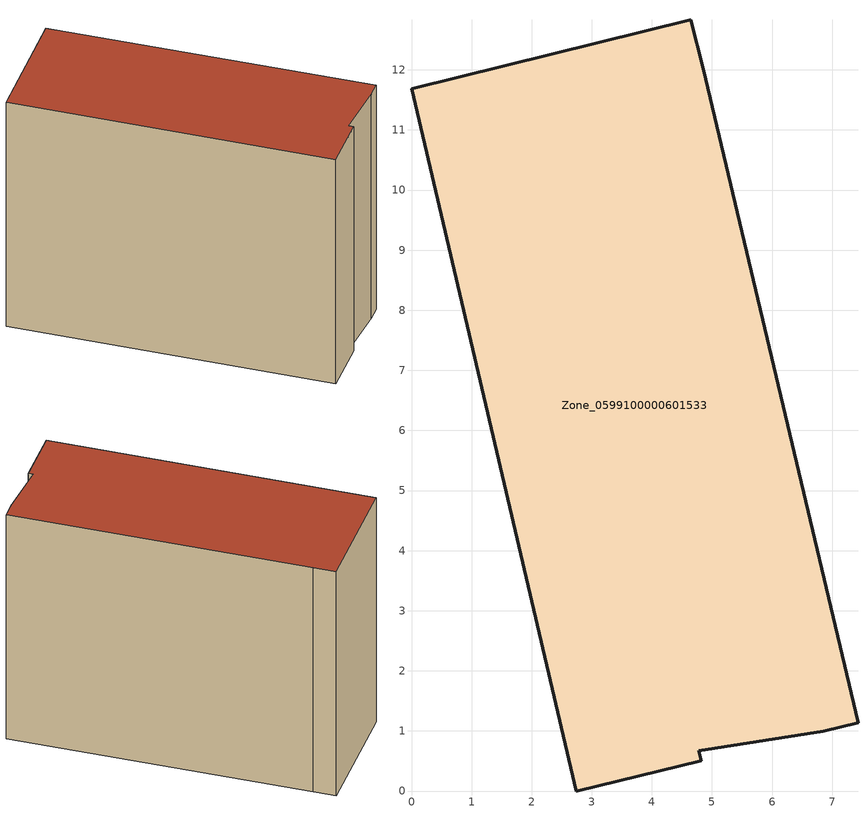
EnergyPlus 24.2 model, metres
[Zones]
Zone_0599100000601533
 floor ground (C_G): 0,11.69 4.64,12.83 4.85,12.02 7.43,1.14 6.85,1 4.78,0.67 4.82,0.51 2.74,0 z0
 wall outside (C_F): 4.82,0.51 4.78,0.67 6.85,1 7.43,1.14 4.85,12.02 4.64,12.83 0,11.69 2.74,0 4.82,0.51 z0:9.39
 roof outside (C_R): 6.85,1 7.43,1.14 4.85,12.02 4.64,12.83 0,11.69 2.74,0 4.82,0.51 4.78,0.67 z9.39
[BUILDING]
Pand.0599100000601533: North Axis=0; Terrain=City; Loads Convergence Tolerance Value=0.04; Temperature Convergence Tolerance Value=0.4; Solar Distribution=FullExterior; Maximum Number of Warmup Days=25; Minimum Number of Warmup Days=1
[Site:Location]
Rotterdam.The.Hague.AP_ZH_NLD Design_Conditions: Latitude=51.96; Longitude=4.45; Time Zone=1; Elevation=-4.5
[SITE:GROUNDTEMPERATURE:BUILDINGSURFACE]
18, 18, 18, 18, 18, 18, 18, 18, 18, 18, 18, 18
[MATERIAL] Thermal Absorptance=0.9; Solar Absorptance=0.7; Visible Absorptance=0.7
Name | Roughness | Thickness | Conductivity | Density | Specific Heat
G.TI.1946 | MediumSmooth | 0.15 | 1 | 540 | 1210
F.TI.1946 | Rough | 0.3 | 0.857143 | 1920 | 840
R.TI.1946 | MediumRough | 0.2 | 0.1 | 1500 | 1000
[CONSTRUCTION]
C_G: G.TI.1946
C_F: F.TI.1946
C_R: R.TI.1946
[ZONE]
Zone_0599100000601533: Type=1; Multiplier=1; Ceiling Height=Autocalculate; Volume=Autocalculate; Floor Area=autocalculate; Part of Total Floor Area=Yes
[ZONEINFILTRATION:DESIGNFLOWRATE]
Infil_Zone_0599100000601533: Zone or ZoneList or Space or SpaceList=Zone_0599100000601533; Schedule=AlwaysOn; Design Flow Rate Calculation Method=Flow/Area; Flow Rate per Floor Area=0.003; Constant Term Coefficient=1; Temperature Term Coefficient=0; Velocity Term Coefficient=0; Velocity Squared Term Coefficient=0
[HVACTEMPLATE:ZONE:IDEALLOADSAIRSYSTEM]
Zone_0599100000601533: Maximum Heating Supply Air Temperature=50; Minimum Cooling Supply Air Temperature=13; Maximum Heating Supply Air Humidity Ratio=0.0156; Minimum Cooling Supply Air Humidity Ratio=0.0077; Heating Limit=NoLimit; Cooling Limit=NoLimit; Dehumidification Control Type=ConstantSensibleHeatRatio; Cooling Sensible Heat Ratio=0.7; Dehumidification Setpoint=60; Humidification Control Type=None; Humidification Setpoint=30; Outdoor Air Method=None; Outdoor Air Flow Rate per Person=0.00944; Outdoor Air Flow Rate per Zone Floor Area=0; Outdoor Air Flow Rate per Zone=0; Demand Controlled Ventilation Type=None; Outdoor Air Economizer Type=NoEconomizer; Heat Recovery Type=None; Sensible Heat Recovery Effectiveness=0.7; Latent Heat Recovery Effectiveness=0.65
[ZONECONTROL:THERMOSTAT]
ThermostatControl_Zone_0599100000601533: Zone or ZoneList=Zone_0599100000601533; Control Type Schedule=DualSetpointControlType; Control 1=Thermostat_Zone_0599100000601533; Temperature Difference Between Cutout And Setpoint=0
[THERMOSTATSETPOINT:DUALSETPOINT]
Thermostat_Zone_0599100000601533: Heating Setpoint Temperature Schedule=HeatingSetpoint_Zone_0599100000601533; Cooling Setpoint Temperature Schedule=CoolingSetpoint_Zone_0599100000601533
[SCHEDULE:COMPACT]
HeatingSetpoint_Zone_0599100000601533: Through: 12/31, For: AllDays, Until: 24:00, 21
CoolingSetpoint_Zone_0599100000601533: Through: 12/31, For: AllDays, Until: 24:00, 24
DualSetpointControlType: Through: 12/31, For: AllDays, Until: 24:00, 4
AlwaysOn: Through: 12/31, For: AllDays, Until: 24:00, 1
